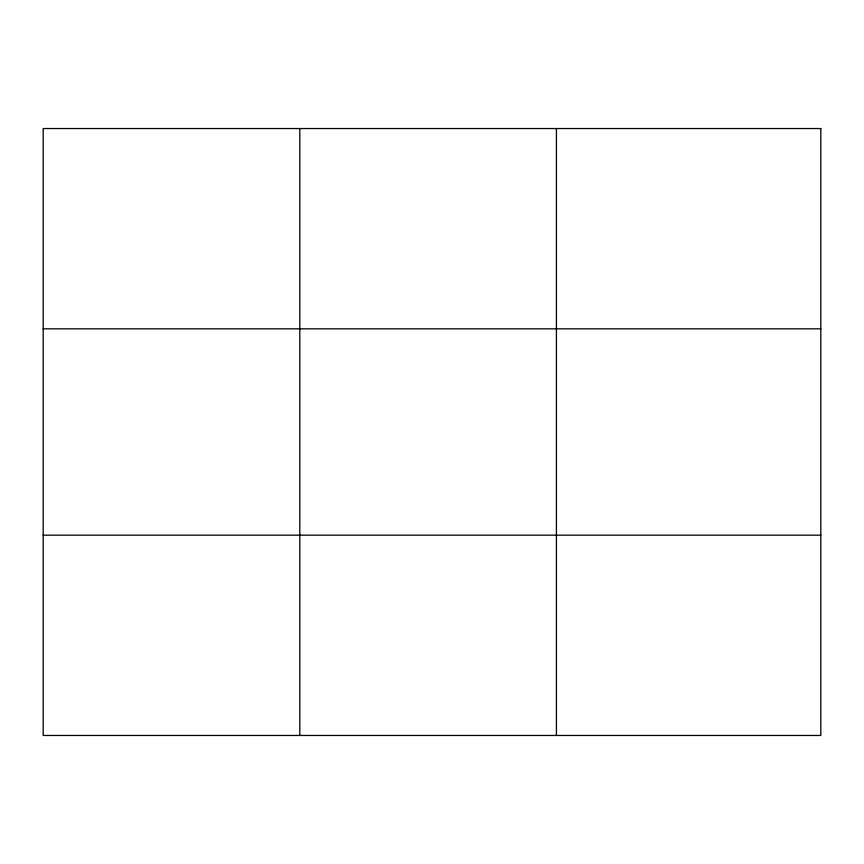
<?xml version="1.0" encoding="UTF-8"?>
<svg xmlns="http://www.w3.org/2000/svg" width="864" height="864" viewBox="0 0 864 864"><rect width="100%" height="100%" fill="white"/><g stroke="black" fill="none" stroke-linecap="round" stroke-linejoin="round"><path stroke-width="1.3" d="M299.808 735.458L299.808 128.542M556.416 735.458L556.416 128.542M43.2 328.828L820.8 328.828M43.2 535.172L820.8 535.172M820.8 128.542L820.8 735.458L43.2 735.458L43.2 128.542L820.8 128.542"/></g></svg>
